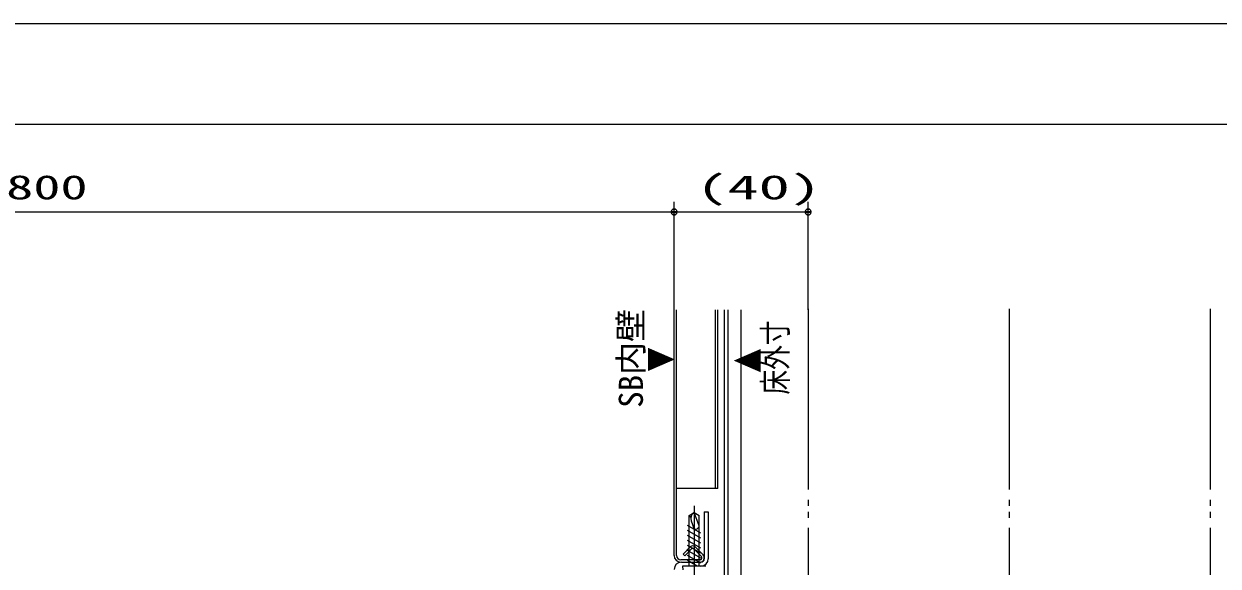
# Model space of a CAD drawing. Units: millimetres on the paper. Extents: x -305 to 305, y -152 to 152.
# Drawn here: x -18 to 100.8, y 94.6 to 148.5 of the extents above; entities that cross this region are included whole.
import ezdxf
from ezdxf.enums import TextEntityAlignment as Align

# ---------------------------------------------------------------- set-up
doc = ezdxf.new("R2010")
doc.units = ezdxf.units.MM
doc.linetypes.add('LONG_CHAIN', pattern=[21, 18, -1, 1, -1])
doc.linetypes.add('LONG_DOUBLE_CHAIN', pattern=[21.8, 18, -1, 0.6, -0.6, 0.6, -1])
for name, color, linetype, lineweight in [('0-1_TV', 7, 'Continuous', 9), ('0-2_0', 7, 'Continuous', 9), ('0-6_図面枠', 3, 'Continuous', 9), ('0-7_DEFPOINTS', 7, 'Continuous', 9)]:
    doc.layers.add(name, color=color, linetype=linetype, lineweight=lineweight)
doc.styles.add('ＭＳ ゴシック', font='')
doc.styles.get('ＭＳ ゴシック').set_extended_font_data('MS Gothic')

# ---------------------------------------------------------------- blocks, each defined once
blk = doc.blocks.new('_DOTSMALL')
at = {"layer": '0-2_0'}
for p, q in [((0.0746, 0.1), (-0.0746, 0.1)), ((0.1223, -0.0248), (-0.1223, -0.0248))]:
    blk.add_line(p, q, dxfattribs=at)
for points in [[(0.125, 0), (0.124, 0.0157), (0.1211, 0.0311), (0.1162, 0.046), (0.1095, 0.0602), (0.1011, 0.0735), (0.0911, 0.0856), (0.0797, 0.0963), (0.067, 0.1055), (0.0532, 0.1131), (0.0386, 0.1189), (0.0234, 0.1228), (0.0078, 0.1248), (-0.0078, 0.1248), (-0.0234, 0.1228), (-0.0386, 0.1189), (-0.0532, 0.1131), (-0.067, 0.1055), (-0.0797, 0.0963), (-0.0911, 0.0856), (-0.1011, 0.0735), (-0.1095, 0.0602), (-0.1162, 0.046), (-0.1211, 0.0311), (-0.124, 0.0157), (-0.125, 0), (0, 0)], [(-0.125, 0), (-0.124, -0.0157), (-0.1211, -0.0311), (-0.1162, -0.046), (-0.1095, -0.0602), (-0.1011, -0.0735), (-0.0911, -0.0856), (-0.0797, -0.0963), (-0.067, -0.1055), (-0.0532, -0.1131), (-0.0386, -0.1189), (-0.0234, -0.1228), (-0.0078, -0.1248), (0.0078, -0.1248), (0.0234, -0.1228), (0.0386, -0.1189), (0.0532, -0.1131), (0.067, -0.1055), (0.0797, -0.0963), (0.0911, -0.0856), (0.1011, -0.0735), (0.1095, -0.0602), (0.1162, -0.046), (0.1211, -0.0311), (0.124, -0.0157), (0.125, 0), (0, 0)]]:
    blk.add_lwpolyline(points, close=True, dxfattribs=at)

msp = doc.modelspace()

# ---------------------------------------------------------------- linework, layer by layer
at = {"layer": '0-1_TV'}
for p, q in [((46.68, 120.06), (46.68, 130.788)), ((60.013, 120.06), (60.013, 130.788)), ((-79.82, 129.788), (46.68, 129.788)), ((46.68, 129.788), (46.68, 130.455)), ((46.68, 129.788), (60.013, 129.788)), ((46.68, 95.617), (46.68, 120.06)), ((46.913, 95.617), (46.913, 120.06)), ((50.78, 102.284), (50.78, 120.06)), ((51.013, 102.284), (51.013, 120.06)), ((51.647, 120.06), (51.647, 92.814)), ((52.013, 120.06), (52.013, 92.451)), ((53.346, 92.451), (53.346, 120.06)), ((51.013, 102.284), (46.913, 102.284)), ((48.18, 99.595), (48.68, 99.884)), ((48.68, 99.884), (49.18, 99.595)), ((49.18, 98.551), (48.68, 99.884)), ((49.68, 99.951), (49.68, 95.284)), ((48.18, 94.551), (48.18, 99.595)), ((48.371, 99.07), (48.68, 98.217)), ((49.18, 94.551), (49.18, 99.595)), ((49.347, 97.832), (48.014, 98.602)), ((49.347, 97.332), (48.014, 98.102)), ((49.347, 96.833), (48.014, 97.602)), ((48.289, 96.459), (47.582, 95.752)), ((48.454, 96.294), (47.747, 95.587)), ((49.347, 96.332), (48.014, 97.102)), ((49.347, 95.832), (48.014, 96.602)), ((49.393, 95.497), (48.596, 96.294)), ((49.557, 95.662), (48.761, 96.458)), ((49.263, 95.184), (47.346, 95.184)), ((47.747, 95.587), (47.582, 95.752)), ((49.347, 95.332), (48.014, 96.102)), ((49.347, 94.832), (48.014, 95.602)), ((48.969, 94.551), (48.014, 95.102)), ((47.412, 94.951), (49.346, 94.951)), ((49.847, 94.551), (47.514, 94.551)), ((47.514, 94.551), (47.547, 94.177))]:
    msp.add_line(p, q, dxfattribs=at)
at = {"layer": '0-1_TV', "linetype": 'LONG_DOUBLE_CHAIN'}
for p, q in [((60.013, 120.16), (60.013, 41.117)), ((80.013, 120.16), (80.013, 29.59)), ((100.013, 120.16), (100.013, 41.117)), ((100.013, 120.16), (100.013, 46.217))]:
    msp.add_line(p, q, dxfattribs=at)
at = {"layer": '0-1_TV', "linetype": 'LONG_CHAIN'}
msp.add_line((48.68, 100.552), (48.68, 92.948), dxfattribs=at)
at = {"layer": '0-1_TV'}
msp.add_lwpolyline([(49.68, 99.951), (50.08, 99.951), (50.08, 95.284)], dxfattribs=at)
for centre, radius, start, end in [((48.997, 99.297), 0.667, 120.00065, 199.9431), ((48.68, 99.884), 0.578, 209.99998, 234.10049), ((48.68, 98.884), 0.667, 270, 318.58973), ((48.525, 96.223), 0.333, 45, 135), ((48.525, 96.223), 0.1, 45, 135), ((47.346, 95.617), 0.667, 180, 270), ((47.346, 95.617), 0.433, 180, 270), ((49.263, 95.367), 0.417, 270, 45), ((49.263, 95.367), 0.183, 270, 45), ((49.346, 95.284), 0.733, 270, 0), ((49.346, 95.284), 0.333, 270, 0), ((47.413, 94.217), 0.733, 90, 179.99999)]:
    msp.add_arc(centre, radius, start, end, dxfattribs=at)
at = {"layer": '0-6_図面枠'}
msp.add_lwpolyline([(-291.017, -138.498), (108.983, -138.498), (108.983, 138.502), (-291.017, 138.502)], close=True, dxfattribs=at)
at = {"layer": '0-7_DEFPOINTS'}
msp.add_line((118.983, 148.502), (-301.017, 148.502), dxfattribs=at)

# ---------------------------------------------------------------- block references
at = {"layer": '0-1_TV', "xscale": 2.32, "yscale": 2.32, "rotation": 180}
msp.add_blockref('_DOTSMALL', (46.68, 129.788), dxfattribs=at)
at = {"layer": '0-1_TV', "xscale": 2.32, "yscale": 2.32}
for p in [(46.68, 129.788), (60.013, 129.788)]:
    msp.add_blockref('_DOTSMALL', p, dxfattribs=at)

# ---------------------------------------------------------------- texts
at = {"layer": '0-1_TV', "style": 'ＭＳ ゴシック'}
for s, width, p in [('800', 1.65, (-19.778, 130.325)), ('(40)', 1.9, (48.867, 130.325))]:
    msp.add_text(s, height=2.405, dxfattribs=dict(at, width=width)).set_placement(p, align=Align.BOTTOM_LEFT)
msp.add_text('SB内壁', height=2.405, rotation=90, dxfattribs=at).set_placement((44.297, 110.303), align=Align.BOTTOM_LEFT)
at = {"layer": '0-1_TV', "style": 'ＭＳ ゴシック', "width": 0.75}
for s, p in [('床外寸', (58.65, 111.617)), ('▼', (47.255, 113.888)), ('▲', (56.04, 113.767))]:
    msp.add_text(s, height=2.405, rotation=90, dxfattribs=at).set_placement(p, align=Align.BOTTOM_LEFT)

doc.saveas('drawing.dxf')
